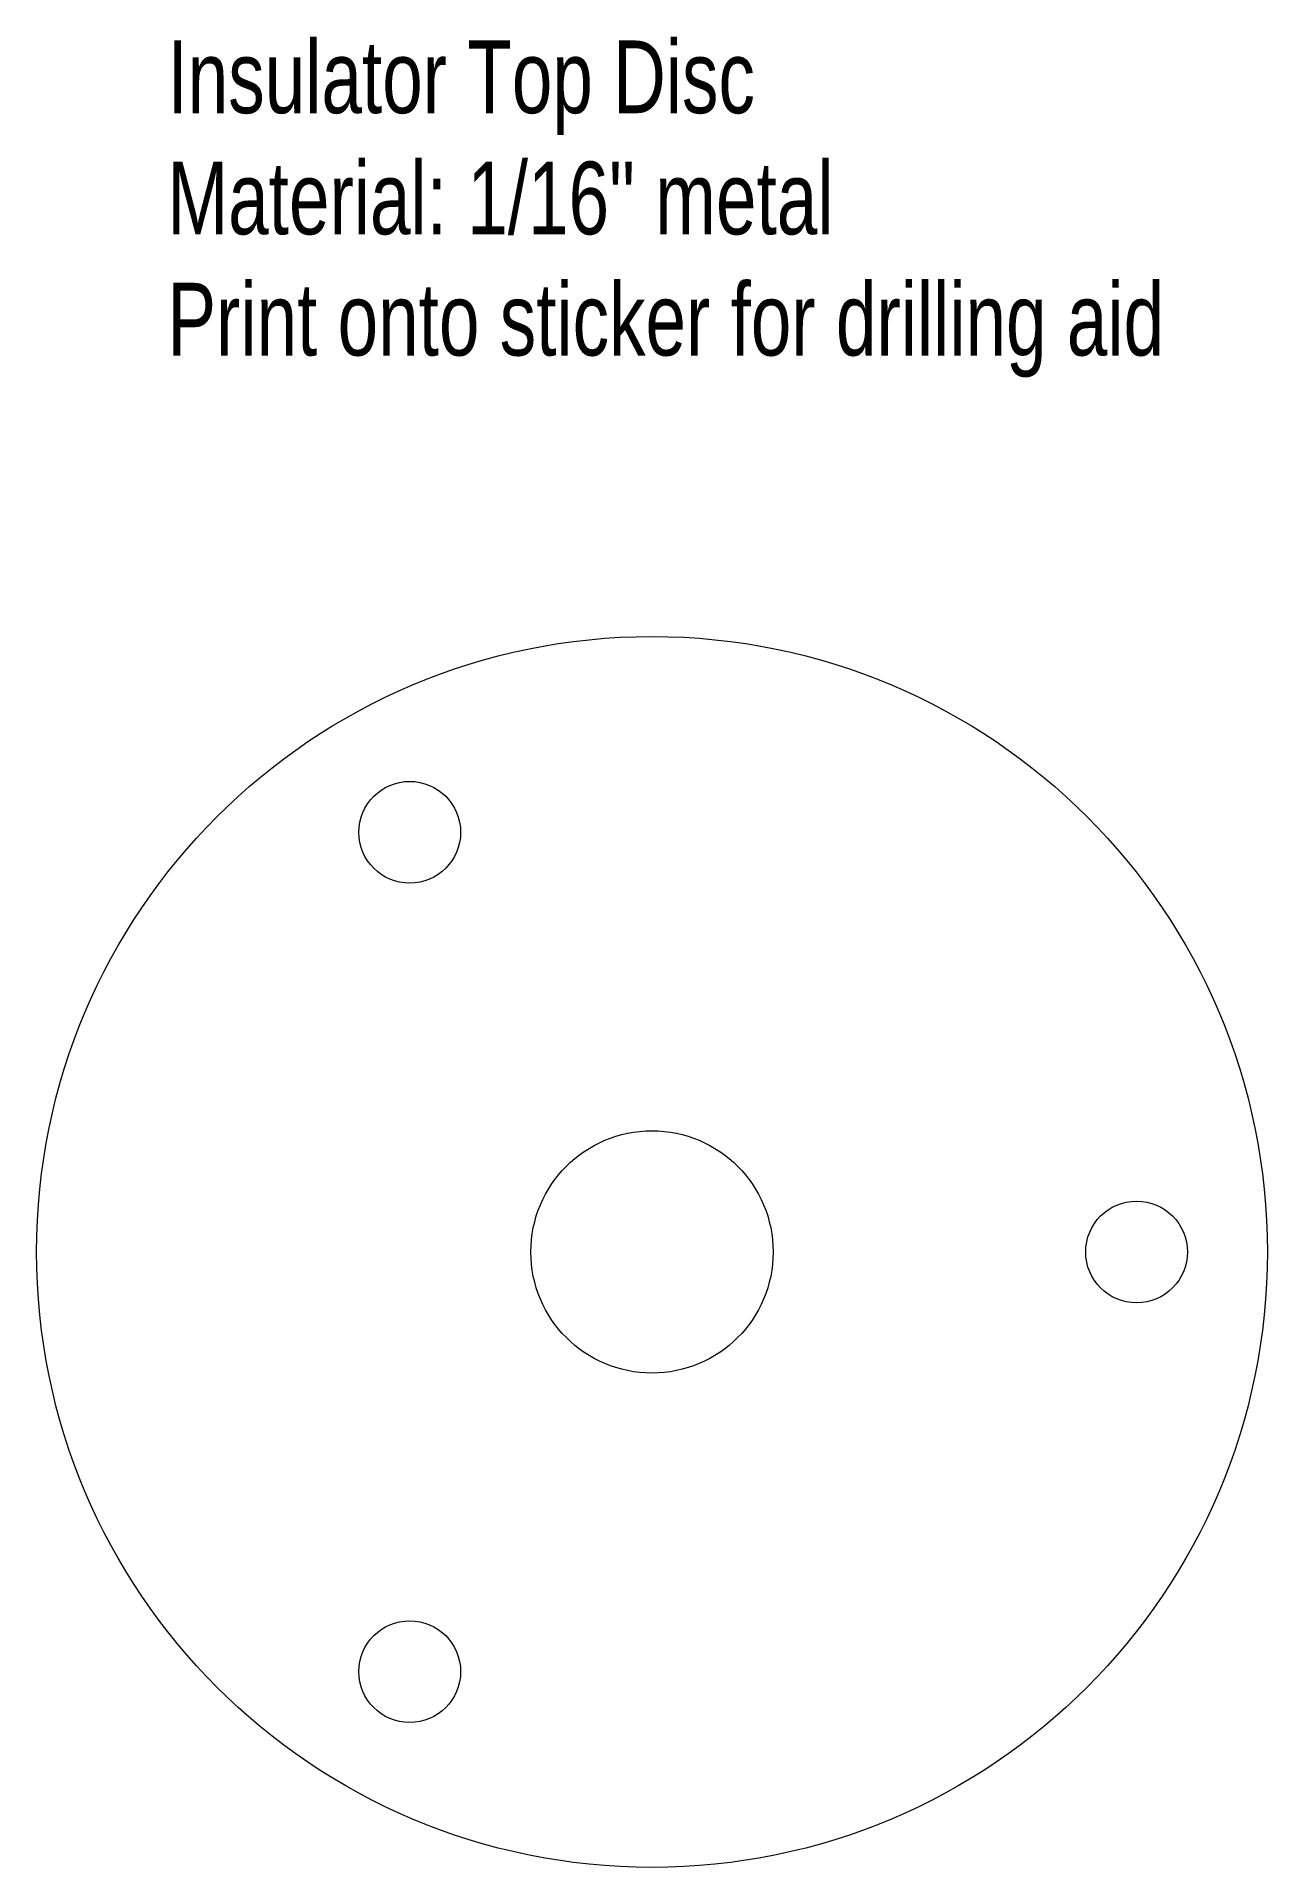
# Model space of a CAD drawing. Header units: millimetres. Extents: x 64.6 to 115.4, y 54.6 to 130.2.
import ezdxf

# ---------------------------------------------------------------- set-up
doc = ezdxf.new("R2010")
doc.units = ezdxf.units.MM
doc.layers.add('Extruder Mount Plate', color=7, linetype='CONTINUOUS', lineweight=0, true_color=0xffffff)
doc.layers.add('Notes', color=7, linetype='CONTINUOUS', lineweight=0, true_color=0xffffff)
doc.styles.get("Standard").update_dxf_attribs({"font": 'txt', "width": 0.75})

msp = doc.modelspace()

# ---------------------------------------------------------------- linework, layer by layer
at = {"layer": 'Extruder Mount Plate'}
for centre in [(80, 97.321), (110, 80), (80, 62.679)]:
    msp.add_circle(centre, 2.1, dxfattribs=at)
at = {"layer": 'Notes'}
for radius in [25.4, 5]:
    msp.add_circle((90, 80), radius, dxfattribs=at)

# ---------------------------------------------------------------- texts
at = {"layer": 'Notes', "insert": (70, 130), "char_height": 3, "width": 100, "attachment_point": 1}
msp.add_mtext('Insulator\\~Top\\~Disc\\PMaterial:\\~1/16"\\~metal\\PPrint\\~onto\\~sticker\\~for\\~drilling\\~aid', dxfattribs=at)

doc.saveas('drawing.dxf')
